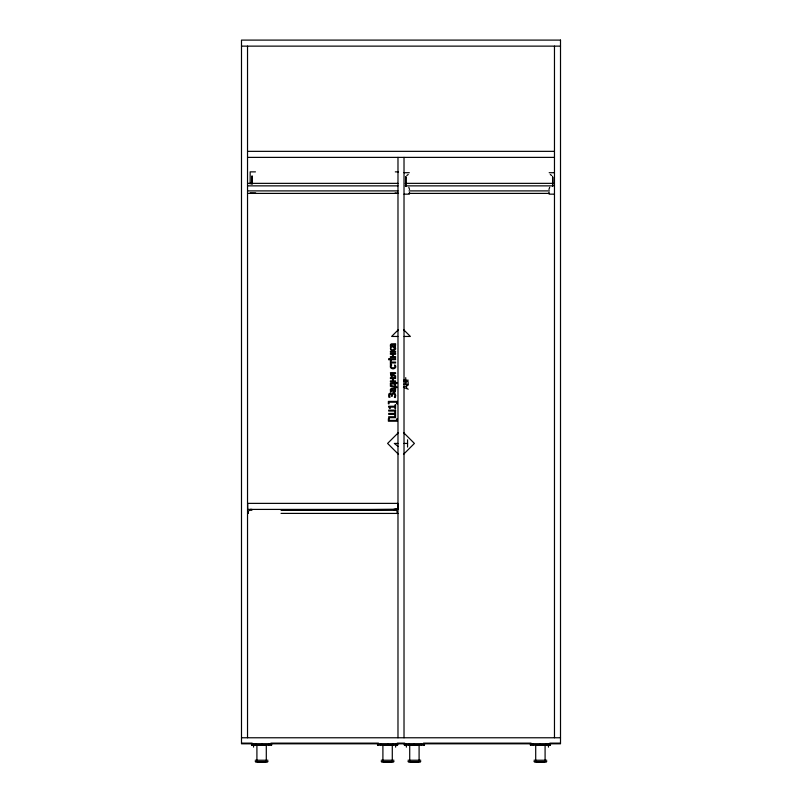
<?xml version="1.0" encoding="UTF-8"?>
<svg xmlns="http://www.w3.org/2000/svg" width="802" height="802" viewBox="0 0 802 802"><rect width="100%" height="100%" fill="white"/><g stroke="black" fill="none" stroke-linecap="round" stroke-linejoin="round"><path stroke-width="1.2" d="M251.938 176.881L252.069 175.919M405.792 177.733L405.922 176.771M548.949 189.472L549.671 187.327M405.742 384.288L406.223 381.381L408.048 381.521L408.238 384.288L403.576 384.288M406.754 175.598L408.198 174.485M398.444 329.632L391.617 336.459L397.872 336.459M398.484 432.539L387.597 443.426L398.484 454.323M403.516 454.323L414.403 443.426L403.516 432.539M403.837 381.662L404.609 381.251L405.742 382.474M408.238 385.09L403.416 387.236L408.238 389.201M251.467 509.41L250.154 509.41M395.226 509.41L397.982 509.41L281.031 510.252L395.466 510.252A1.674 1.674 0 0 1 397.15 511.927L397.15 513.43M394.213 509.4L397.982 509.41L394.163 509.4M241.492 46.135L560.508 46.135M247.527 151.347L554.473 151.347M247.527 157.382L554.473 157.382M255.457 171.869L250.164 171.869L250.164 183.989M395.326 171.869L398.504 171.869M404.018 172.711L409.311 172.711M549.18 172.711L554.473 172.711M247.527 183.357L397.982 183.357M405.261 183.357L553.23 183.357M247.527 185.863L397.982 185.863M405.261 185.863L553.23 185.863M247.527 190.896L397.982 190.896M408.99 190.896L549.5 190.896M398.504 193.312L395.095 192.971M247.527 193.402L397.982 193.402M408.99 193.402L549.5 193.402M404.018 194.164L409.371 194.154L409.541 192.31M554.473 194.164L549.119 194.154L548.949 192.31M404.128 336.459L410.383 336.459L403.556 329.632M403.526 380.198L408.238 380.198M397.932 443.436L394.323 443.436L398.003 446.373M403.957 443.436L407.566 443.436M247.527 509.41L397.982 509.41M247.527 513.43L248.359 513.41L248.359 511.907A1.674 1.674 0 0 1 250.044 510.252L251.878 510.232L251.878 509.39M281.031 513.4L397.982 513.43M241.492 737.77L560.508 737.77M242.164 743.133L252.169 743.133M270.926 743.133L378.484 743.133M397.251 743.133L404.749 743.133M423.516 743.133L531.074 743.133M549.831 743.133L559.836 743.133M251.547 744.477L270.555 744.477M378.073 744.477L377.882 745.148M378.414 744.477L397.652 744.477M404.348 744.477L423.586 744.477M423.927 744.477L424.118 745.148M531.445 744.477L550.453 744.477M255.226 760.226L267.968 760.226M381.231 760.226L393.962 760.226M408.038 760.226L420.769 760.226M534.032 760.226L546.774 760.226M255.226 761.569L267.968 761.569M381.231 761.569L393.962 761.569M408.038 761.569L420.769 761.569M534.032 761.569L546.774 761.569M256.911 761.73L266.294 761.73M382.905 761.73L392.288 761.73M409.712 761.73L419.095 761.73M535.706 761.73L545.089 761.73M255.567 761.9L267.637 761.9M381.562 761.9L393.632 761.9M408.368 761.9L420.438 761.9M534.363 761.9L546.433 761.9M550.292 174.485L551.736 175.598M408.82 187.327L409.541 189.472M552.568 176.771L552.628 186.174L552.628 177.072L552.628 183.738M252.008 184.119L252.008 176.219L251.938 184.119M554.473 46.135L554.473 737.77M550.453 743.805L550.453 745.148L530.353 745.148L530.353 743.805M550.122 744.477L550.122 745.148M549.911 743.805L549.911 745.148M549.771 744.477L549.771 745.148M548.448 743.815L548.448 747.143M545.761 743.805L545.761 745.148M545.631 744.477L545.631 745.148M545.089 760.226L545.089 744.807L535.706 744.807L535.706 760.226M540.398 743.805L540.398 745.148M540.267 744.477L540.267 745.148M533.46 744.477L533.46 745.148M533.36 743.805L533.36 745.148M530.683 744.477L530.683 745.148M424.458 743.805L424.458 745.148L404.348 745.148L404.348 743.805M421.441 743.805L421.351 745.148M419.095 760.226L419.095 744.807L409.712 744.807L409.712 760.226M414.534 744.477L414.534 745.148M414.403 743.805L414.403 745.148M409.17 744.477L409.17 745.148M409.04 743.805L409.04 745.148M407.566 439.787L407.566 447.075M406.584 385.822L406.584 388.529M406.363 743.815L406.363 747.143M405.732 377.662L405.732 380.198M405.03 744.477L405.03 745.148M404.9 743.805L404.9 745.148M404.689 744.477L404.689 745.148M404.018 157.382L404.018 737.77M397.982 157.382L397.982 737.77M397.812 509.41L397.812 503.375L247.698 503.375L247.698 509.41M397.652 743.805L397.652 745.148L377.541 745.148L377.541 743.805M397.311 744.477L397.311 745.148M397.1 743.805L397.1 745.148M396.97 744.477L396.97 745.148M395.637 743.815L395.637 747.143M393.632 509.39L393.632 510.252M392.96 743.805L392.96 745.148M392.83 744.477L392.83 745.148M392.288 760.226L392.288 744.807L382.905 744.807L382.905 760.226M387.597 743.805L387.597 745.148M387.466 744.477L387.466 745.148M380.559 743.805L380.649 745.148M271.647 743.805L271.657 745.148L251.547 745.148L251.547 743.805M271.317 744.477L271.317 745.148M268.64 743.805L268.64 745.148M268.54 744.477L268.54 745.148M266.294 760.226L266.294 744.807L256.911 744.807L256.911 760.226M261.602 743.805L261.733 745.148M256.369 744.477L256.369 745.148M256.239 743.805L256.239 745.148M255.688 192.971L250.164 192.871M253.552 743.815L253.552 747.143M252.089 743.805L252.229 745.148M251.878 744.477L251.878 745.148M247.527 46.135L247.527 737.77M405.862 177.072L405.862 186.174L405.862 177.072M391.085 345.351L391.396 347.416L390.514 347.416L390.363 344.95L391.216 343.868L395.566 343.727L395.566 344.599C395.276 344.78 396.218 349.101 393.16 347.617L392.168 344.599L391.085 345.351M391.085 389.882L391.396 391.947L390.514 391.947L390.363 389.471L391.216 388.399L395.566 388.258L395.566 389.12C395.276 389.301 396.218 393.632 393.16 392.138L392.168 389.12L391.085 389.882M389.401 394.885L389.972 397.311L388.96 397.311L388.689 396.459L388.95 393.772L390.213 393.08L391.807 394.424L392.749 393.04A2.065 2.065 0 0 1 395.065 393.582L395.697 395.496L395.306 397.531C392.86 398.143 396.338 394.624 394.073 393.942L392.489 394.323L392.218 396.268L391.446 396.268L391.155 394.464L390.313 394.023L389.401 394.885M392.84 374.474C392.85 376.649 390.173 375.216 391.095 373.562L392.84 373.562L392.84 374.474M390.404 365.602C389.481 368.298 393.17 369.802 395.025 368.158C397.481 366.504 393.251 362.885 394.935 366.434L394.424 367.537L392.99 367.928L391.546 367.517L391.035 366.434L391.657 364.95L390.404 365.602M394.915 345.963L394.684 346.695L393.401 346.715L392.87 344.599L394.293 344.599L394.915 345.963M394.915 390.494L394.684 391.226L393.401 391.246L392.87 389.12L394.293 389.12L394.915 390.494M393.441 375.296L392.88 376.238L391.206 376.369L390.404 372.689L395.566 372.689L395.566 373.562L393.521 373.562L393.521 374.414L395.566 375.948L395.566 376.96L393.441 375.296M395.566 348.038L392.82 350.143L390.404 348.399L390.644 349.572L392.649 351.326L390.404 351.326L390.404 352.198L395.566 352.198L395.566 351.326L393.191 351.326L395.566 349.121L395.566 348.038M560.508 40.1L241.492 40.1L241.492 743.805L560.508 743.805L560.508 40.1M395.566 353.441L390.404 353.441L390.404 354.314L392.499 354.314L392.499 356.649L390.404 356.649L390.404 357.522L395.566 357.522L395.566 356.649L393.241 356.649L393.241 354.314L395.566 354.314L395.566 353.441M389.541 358.735L388.639 358.735L388.639 359.727L389.541 359.727L389.541 358.735M395.566 358.795L390.404 358.795L390.404 359.667L395.566 359.667L395.566 358.795M391.165 360.329L390.404 360.329L390.404 364.72L391.165 364.72L391.165 362.955L395.566 362.955L395.566 362.093L391.165 362.093L391.165 360.329M395.566 377.682L390.404 377.682L390.404 378.544L392.499 378.544L392.499 380.89L390.404 380.89L390.404 381.752L395.566 381.752L395.566 380.89L393.241 380.89L393.241 378.544L395.566 378.544L395.566 377.682M396.81 382.614L390.404 383.125L390.404 386.293L396.81 387.627L396.81 386.825L395.556 386.825L395.556 383.416L396.81 383.416L396.81 382.614M394.825 383.998L391.135 383.998L391.135 385.471L394.825 386.434L394.825 383.998M397.381 401.401L388.379 401.401L388.379 403.807L389.04 403.807L389.04 402.213L396.719 402.213L396.719 403.807L397.381 403.807L397.381 401.401M395.566 405.03L394.865 405.03L394.865 406.253L388.659 406.253L388.659 406.965L389.622 408.388L390.253 408.388L390.253 407.135L394.865 407.135L394.865 408.388L395.566 408.388L395.566 405.03M395.566 410.123L388.689 410.123L388.689 411.045L394.774 411.045L394.774 413.431L388.689 413.431L388.689 414.353L394.774 414.353L394.774 416.749L388.689 416.749L388.689 417.662L395.566 417.662L395.566 410.123M389.04 418.814L388.379 418.814L388.379 421.21L397.381 421.21L397.381 418.814L396.719 418.814L396.719 420.408L389.04 420.408L389.04 418.814"/></g></svg>
